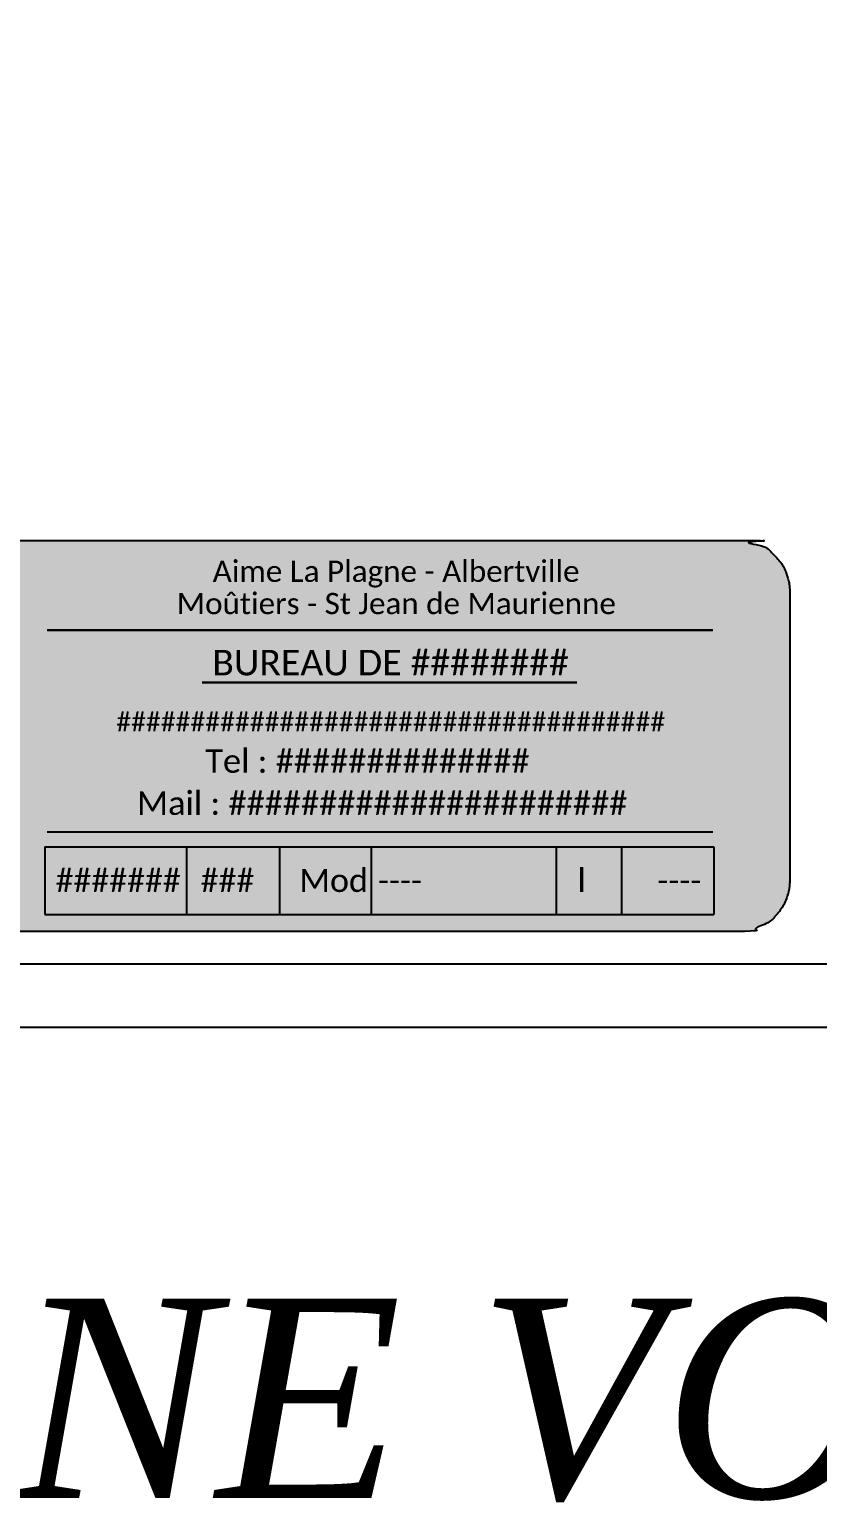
# Paper-space layout 'Layout1' of a CAD drawing. Extents: x -43 to 2298, y -18 to 768.
# Drawn here: x 764.8 to 824.2, y 323.6 to 434.6 of the extents above; entities that cross this region are included whole.
import ezdxf
from ezdxf.enums import TextEntityAlignment as Align

# ---------------------------------------------------------------- set-up
doc = ezdxf.new("R2010")
doc.units = 0
doc.header["$LTSCALE"] = 2
doc.layers.add('CARTOUCHE', color=7, linetype='Continuous')
doc.styles.add('CARTOUCHE', font='timesi.ttf', dxfattribs={"height": 1})
doc.styles.add('Legend', font='calibri.ttf')

# ---------------------------------------------------------------- blocks, each defined once
blk = doc.blocks.new('miniLogo')
at = {"layer": 'CARTOUCHE', "true_color": 0xffffff}
h = blk.add_hatch(color=7, dxfattribs=at)
h.dxf.hatch_style = 1
edge = h.paths.add_edge_path()
edge.add_spline(control_points=[(960.74, 27.43), (960.74, 16.53), (960.74, 5.64), (960.74, 1.8), (964.58, 1.8), (1010.12, 1.8), (1055.66, 1.8), (1059.5, 1.8), (1059.5, 5.64), (1059.5, 16.53), (1059.5, 27.43), (1059.5, 31.27), (1055.66, 31.27), (1010.12, 31.27), (964.58, 31.27), (960.74, 31.27), (960.74, 27.43)], knot_values=[0, 0, 0, 1, 1, 2.570796, 2.570796, 3.570796, 3.570796, 5.141593, 5.141593, 6.141593, 6.141593, 7.712389, 7.712389, 8.712389, 8.712389, 10.283185, 10.283185, 10.283185], weights=[1, 1, 1, 0.707107, 1, 1, 1, 0.707107, 1, 1, 1, 0.707107, 1, 1, 1, 0.707107, 1], degree=2, periodic=0)
at = {"layer": 'CARTOUCHE', "color": 32, "lineweight": 30}
blk.add_lwpolyline([(1003.54, 24.51), (1053.71, 24.51)], dxfattribs=at)
at = {"layer": 'CARTOUCHE', "color": 144, "lineweight": 30, "flags": 128}
blk.add_lwpolyline([(1015.23, 20.57), (1043.46, 20.57)], dxfattribs=at)
at = {"layer": 'CARTOUCHE', "color": 32}
blk.add_lwpolyline([(1003.54, 9.31), (1053.71, 9.31)], dxfattribs=at)
at = {"layer": 'CARTOUCHE', "color": 1, "flags": 128}
for points in [[(1003.37, 8.2), (1003.37, 3.08)], [(1003.37, 8.2), (1053.78, 8.2)], [(1014.05, 8.2), (1014.05, 3.08)], [(1021.06, 8.2), (1021.06, 3.08)], [(1027.95, 8.2), (1027.95, 3.08)], [(1041.9, 8.2), (1041.9, 3.08)], [(1046.83, 8.2), (1046.83, 3.08)], [(1053.78, 8.2), (1053.78, 3.08)], [(1003.37, 3.08), (1053.78, 3.08)]]:
    blk.add_lwpolyline(points, dxfattribs=at)
at = {"layer": 'CARTOUCHE'}
blk.add_rational_spline([(960.74, 27.43), (960.74, 16.53), (960.74, 5.64), (960.74, 1.8), (964.58, 1.8), (1010.12, 1.8), (1055.66, 1.8), (1059.5, 1.8), (1059.5, 5.64), (1059.5, 16.53), (1059.5, 27.43), (1059.5, 31.27), (1055.66, 31.27), (1010.12, 31.27), (964.58, 31.27), (960.74, 31.27), (960.74, 27.43)], [1, 1, 1, 0.707106781187, 1, 1, 1, 0.707106781187, 1, 1, 1, 0.707106781187, 1, 1, 1, 0.707106781187, 1], degree=2, knots=[0, 0, 0, 1, 1, 2.570796, 2.570796, 3.570796, 3.570796, 5.141593, 5.141593, 6.141593, 6.141593, 7.712389, 7.712389, 8.712389, 8.712389, 10.283185, 10.283185, 10.283185], dxfattribs=at)
at = {"layer": 'CARTOUCHE', "color": 0, "lineweight": 30, "style": 'Legend'}
for s, p in [('Aime La Plagne - Albertville', (1043.66, 28.15)), ('Moûtiers - St Jean de Maurienne', (1046.4, 25.72))]:
    blk.add_text(s, height=1.6, rotation=0, dxfattribs=at).set_placement(p, align=Align.RIGHT)
at = {"layer": 'CARTOUCHE', "color": 144, "lineweight": 30, "style": 'Legend'}
blk.add_text('BUREAU DE ########', height=1.92, rotation=0, dxfattribs=at).set_placement((1029.42, 21.11), align=Align.CENTER)
at = {"layer": 'CARTOUCHE', "color": 0, "lineweight": 15, "style": 'Legend'}
blk.add_text('#####################################', height=1.44, rotation=0, dxfattribs=at).set_placement((1029.43, 16.88), align=Align.CENTER)
for s, p in [('Tel : ##############', (1039.89, 13.77)), ('Mail : ######################', (1047.26, 10.6))]:
    blk.add_text(s, height=1.76, rotation=0, dxfattribs=at).set_placement(p, align=Align.RIGHT)
at = {"layer": 'CARTOUCHE', "color": 1, "style": 'Legend'}
for s, height, p in [('Mod', 1.735, (1022.55, 4.79)), ('l', 1.74, (1043.51, 4.79)), ('#######', 1.735, (1004.18, 4.79)), ('###', 1.735, (1015.11, 4.79)), ('----', 1.735, (1028.48, 4.79)), ('----', 1.735, (1049.53, 4.79))]:
    blk.add_text(s, height=height, rotation=360, dxfattribs=at).set_placement(p)

psp = doc.layouts.get("Layout1")

# ---------------------------------------------------------------- linework, layer by layer
at = {"layer": 'CARTOUCHE', "color": 7}
for points in [[(711.44, 656.44), (1131.44, 656.44), (1131.44, 359.44), (711.44, 359.44)], [(716.19, 651.69), (1126.69, 651.69), (1126.69, 364.19), (716.19, 364.19)]]:
    psp.add_lwpolyline(points, close=True, dxfattribs=at)

# ---------------------------------------------------------------- block references
at = {"layer": 'CARTOUCHE'}
psp.add_blockref('miniLogo', (-237.37, 364.85), dxfattribs=at)

# ---------------------------------------------------------------- texts
at = {"layer": 'CARTOUCHE', "color": 1, "style": 'CARTOUCHE', "width": 1.01}
psp.add_text('NE PAS SUPPRIMER DANS LE GABARIT LES LEGENDES MEME SI ELLES NE VOUS CONCERNENT  PAS ', height=15, rotation=360, dxfattribs=at).set_placement((547.59, 331.49), align=Align.MIDDLE_CENTER)

doc.saveas('drawing.dxf')
